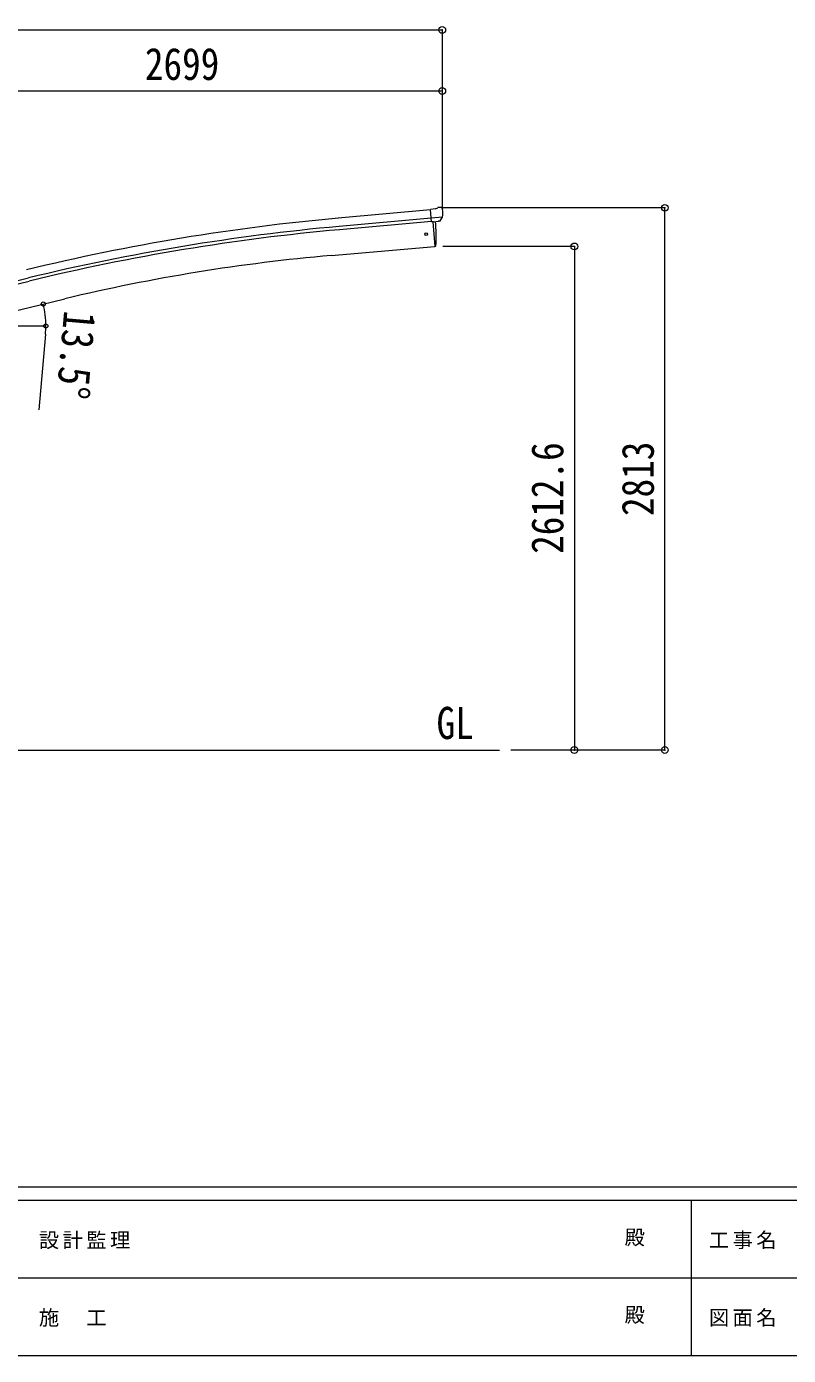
# Model space of a CAD drawing. Units: millimetres at full size. Extents: x -9783 to 9892, y -6828 to 6752.
# Drawn here: x -3915 to 35, y -6828 to 66 of the extents above; entities that cross this region are included whole.
import ezdxf
from ezdxf.enums import TextEntityAlignment as Align

# ---------------------------------------------------------------- set-up
doc = ezdxf.new("R2010")
doc.units = ezdxf.units.MM
doc.header["$LTSCALE"] = 35
doc.header["$PDMODE"] = 32
doc.header["$PDSIZE"] = 35
for name, color, linetype, lineweight in [('0-0_0', 7, 'Continuous', 9), ('0-1_本体', 4, 'Continuous', 9), ('0-2_部品', 7, 'Continuous', 9), ('0-A_寸法', 6, 'Continuous', 9), ('F-0_240', 7, 'Continuous', 9)]:
    doc.layers.add(name, color=color, linetype=linetype, lineweight=lineweight)
doc.styles.add('ＭＳ ゴシック', font='')
doc.styles.get('ＭＳ ゴシック').set_extended_font_data('MS Gothic')

msp = doc.modelspace()

# ---------------------------------------------------------------- linework, layer by layer
at = {"layer": '0-0_0', "color": 6}
for p, q in [((-605.43, -3687.28), (-605.43, -874.28)), ((-1074.44, -1074.68), (-1074.44, -3687.28))]:
    msp.add_line(p, q, dxfattribs=at)
at = {"layer": '0-0_0'}
msp.add_line((-7469.78, -3687.28), (-1463.11, -3687.28), dxfattribs=at)
at = {"layer": '0-1_本体'}
for p, q in [((-1820.94, -884.88), (-2298.45, -928.08)), ((-1817.18, -927.88), (-2294.57, -971.07)), ((-1815.71, -944.65), (-2293.05, -987.83)), ((-1808.48, -947.04), (-1797.31, -1074.64)), ((-2335.26, -1121.7), (-1797.31, -1074.64)), ((-4387.7, -1355.66), (-3904.69, -1238.19)), ((-4383.77, -1372.04), (-3900.72, -1254.55)), ((-4302.3, -1487.28), (-3716.63, -1346.67))]:
    msp.add_line(p, q, dxfattribs=at)
for centre, radius, start, end in [((-1302.33, -11938.09), 11054.98, 95.16866, 103.66973), ((-1302.33, -11938.09), 11011.82, 95.16974, 103.66973), ((-1302.33, -11938.09), 10994.98, 95.16974, 103.66973), ((-1512.27, -10528.48), 9442.71, 95.00001, 103.5)]:
    msp.add_arc(centre, radius, start, end, dxfattribs=at)
at = {"layer": '0-2_部品'}
for p, q in [((-1794.56, -880.43), (-1821.13, -882.76)), ((-1815.47, -947.42), (-1821.13, -882.76)), ((-1794.56, -880.43), (-1782.84, -873.67)), ((-1767.94, -872.08), (-1781.6, -873.28)), ((-1758.8, -877.83), (-1764.29, -873.23)), ((-1757.74, -879.87), (-1757.62, -881.22)), ((-1758.26, -922.72), (-1817.18, -927.88)), ((-1805.51, -946.55), (-1815.47, -947.42)), ((-1808.5, -946.81), (-1797.33, -1074.41)), ((-1771.9, -943.61), (-1779.61, -944.28)), ((-1769.51, -942.21), (-1758.58, -923.27)), ((-1797.33, -1074.41), (-1795.28, -1074.16))]:
    msp.add_line(p, q, dxfattribs=at)
for points in [[(-1805.51, -946.55), (-1805.24, -946.61), (-1779.86, -944.39), (-1779.61, -944.28)], [(-1758.19, -922.09), (-1758.48, -923.08), (-1758.58, -923.27)]]:
    msp.add_lwpolyline(points, dxfattribs=at)
msp.add_circle((-1843.02, -1011.15), 6.5, dxfattribs=at)
for centre, radius, start, end in [((-1781.34, -876.26), 3, 95, 120), ((-1767.5, -877.06), 5, 50.00648, 94.99352), ((-1959.25, -898.86), 202.4, 353.4085, 5), ((-2691.1, -1018.6), 900, 356.63919, 4.64986), ((-1795.64, -1071.18), 3, 277, 356.63919)]:
    msp.add_arc(centre, radius, start, end, dxfattribs=at)
for centre, major_axis, ratio, start_param, end_param in [((-1753.41, -875.83), (-15.35, 3.44), 0.101033, 5.9751426, 5.9753737), ((-1760.73, -880.13), (2.71, -1.31), 0.997474, 0.5366567, 1.3225652), ((-1772.17, -940.61), (1.62, -2.54), 0.997631, 5.8041905, 5.8929484), ((-1772.24, -940.5), (-3.5, 2.17), 0.650902, 2.1145521, 2.1873627), ((-1772.12, -940.7), (1.62, -2.54), 0.997631, 5.965759, 6.7621801)]:
    msp.add_ellipse(centre, major_axis=major_axis, ratio=ratio, start_param=start_param, end_param=end_param, dxfattribs=at)
at = {"layer": '0-A_寸法'}
for p, q in [((-7173.45, 48.34), (-1759.45, 48.34)), ((-1759.45, 48.34), (-1759.45, -880.51)), ((-4458.45, -268.28), (-1759.45, -268.28)), ((-1759.45, -268.28), (-1759.45, -489.28)), ((-605.43, -874.28), (-1758.43, -874.28)), ((-1074.44, -1074.68), (-1755.75, -1074.68)), ((-4200.82, -1487.28), (-3813.96, -1487.28)), ((-3816.82, -1529.74), (-3851.18, -1922.24)), ((-1074.44, -3687.28), (-1403.27, -3687.28)), ((-605.43, -3687.28), (-1074.44, -3687.28))]:
    msp.add_line(p, q, dxfattribs=at)
for centre in [(-3828.41, -1373.63), (-3814.96, -1487.28)]:
    msp.add_circle(centre, 10.62, dxfattribs=at)
for start, end in [(0, 13.5), (354.99678, 0)]:
    msp.add_arc((-4301.82, -1487.28), 486.86, start, end, dxfattribs=at)
for p in [(-1759.45, 48.34), (-1759.45, -268.28), (-605.43, -874.28), (-1074.44, -1074.68), (-1074.44, -3687.28), (-605.43, -3687.28)]:
    msp.add_point(p, dxfattribs=at)
at = {"layer": 'F-0_240', "color": 5}
for p, q in [((-9783.03, -5953.1), (9396.97, -5953.1)), ((-9783.03, -6023.1), (6285.75, -6023.1)), ((-469.25, -6023.1), (-469.25, -6828.1)), ((-3969.25, -6425.6), (3205.75, -6425.6)), ((-9783.03, -6828.1), (9396.97, -6828.1))]:
    msp.add_line(p, q, dxfattribs=at)

# ---------------------------------------------------------------- texts
at = {"layer": '0-0_0', "style": 'ＭＳ ゴシック', "width": 0.85}
msp.add_text('GL', height=166.8, dxfattribs=at).set_placement((-1789.06, -3680.34), align=Align.BOTTOM_LEFT)
at = {"layer": '0-A_寸法', "color": 7, "style": 'ＭＳ ゴシック', "width": 0.85}
msp.add_text('2699', height=166.8, dxfattribs=at).set_placement((-3301.45, -261.28), align=Align.BOTTOM_LEFT)
for s, rotation, p in [('13.5°', 264.997, (-3769.66, -1399.61)), ('2612.6', 90, (-1081.44, -2669.73)), ('2813', 90, (-612.43, -2473.28))]:
    msp.add_text(s, height=166.8, rotation=rotation, dxfattribs=at).set_placement(p, align=Align.BOTTOM_LEFT)
at = {"layer": 'F-0_240', "style": 'ＭＳ ゴシック'}
for p in [(-814.24, -6276.85), (-814.24, -6679.35)]:
    msp.add_text('殿', height=76.98, dxfattribs=at).set_placement(p, align=Align.BOTTOM_LEFT)
at = {"layer": 'F-0_240', "char_height": 76.98, "attachment_point": 7, "style": 'ＭＳ ゴシック'}
for s, insert in [('\\T1.17;設計監理', (-3851.04, -6276.85)), ('\\T1.17;工事名', (-376.96, -6276.85)), ('\\T1.17;施\u3000工', (-3851.04, -6679.35)), ('\\T1.17;図面名', (-376.96, -6679.35))]:
    msp.add_mtext(s, dxfattribs=dict(at, insert=insert))

doc.saveas('drawing.dxf')
